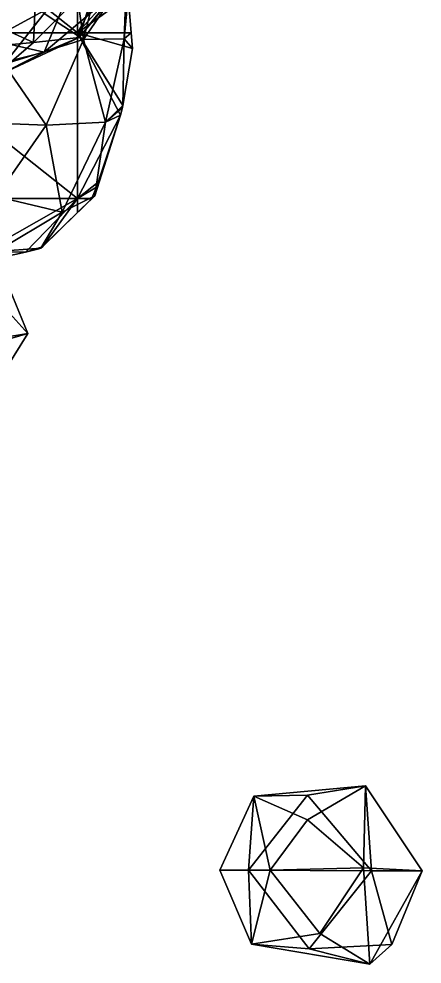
# Model space of a CAD drawing. Extents: x 290034 to 295698, y 4553723 to 4561693.
# Drawn here: x 293606 to 293702.5, y 4557975.7 to 4558201.9 of the extents above; entities that cross this region are included whole.
import ezdxf

# ---------------------------------------------------------------- set-up
doc = ezdxf.new("R2010")
doc.units = 0
doc.layers.add('Au_ppm_Pref_-_0_2', color=7, linetype='CONTINUOUS')

msp = doc.modelspace()

# ---------------------------------------------------------------- linework, layer by layer
at = {"layer": 'Au_ppm_Pref_-_0_2'}
for points in [[(293570, 4558238.27, 1944.04), (293620, 4558238.27, 1948.66), (293620, 4558198.58, 1951.53)], [(293620, 4558198.58, 1951.53), (293570, 4558198.58, 1946.56), (293570, 4558238.27, 1944.04)], [(293620, 4558238.27, 1948.66), (293632.02, 4558220.24, 1951.08), (293620, 4558198.58, 1951.53)], [(293632.02, 4558220.24, 1951.08), (293632.34, 4558212.16, 1951.69), (293620, 4558198.58, 1951.53)], [(293586.84, 4558212.57, 1895.5), (293599.4, 4558200.8, 1896.85), (293610.23, 4558213.97, 1896.13)], [(293609.43, 4558196.24, 1901.67), (293610.23, 4558213.97, 1896.13), (293599.4, 4558200.8, 1896.85)], [(293610.23, 4558213.97, 1896.13), (293609.43, 4558196.24, 1901.67), (293624.82, 4558211.74, 1900.55)], [(293633.26, 4558213.08, 1907.37), (293624.82, 4558211.74, 1900.55), (293620.38, 4558197.46, 1907.32)], [(293633.26, 4558213.08, 1907.37), (293620.38, 4558197.46, 1907.32), (293629.11, 4558208.35, 1913.76)], [(293612, 4558203.2, 1939.22), (293600.17, 4558211.22, 1935.98), (293602.42, 4558191.08, 1939.7)], [(293620.38, 4558197.46, 1907.32), (293624.82, 4558211.74, 1900.55), (293609.43, 4558196.24, 1901.67)], [(293619.25, 4558212.02, 1938.74), (293612, 4558203.2, 1939.22), (293621.4, 4558196.97, 1942.89)], [(293619.25, 4558212.02, 1938.74), (293621.4, 4558196.97, 1942.89), (293625.18, 4558212.02, 1942.16)], [(293620, 4558198.58, 1951.53), (293632.34, 4558212.16, 1951.69), (293632.11, 4558207.33, 1952.02)], [(293631.69, 4558212.02, 1946.76), (293625.18, 4558212.02, 1942.16), (293621.4, 4558196.97, 1942.89)], [(293631.69, 4558212.02, 1946.76), (293621.4, 4558196.97, 1942.89), (293631.13, 4558197.13, 1949)], [(293632.11, 4558207.33, 1952.02), (293632.34, 4558212.16, 1951.69), (293631.13, 4558197.13, 1949)], [(293631.13, 4558197.13, 1949), (293632.34, 4558212.16, 1951.69), (293631.69, 4558212.02, 1946.76)], [(293604.38, 4558209.32, 1925.43), (293617.35, 4558206.81, 1919.27), (293599.1, 4558196.88, 1918.44)], [(293629.11, 4558208.35, 1913.76), (293612.03, 4558193.94, 1912.54), (293617.35, 4558206.81, 1919.27)], [(293629.11, 4558208.35, 1913.76), (293620.38, 4558197.46, 1907.32), (293612.03, 4558193.94, 1912.54)], [(293599.1, 4558196.88, 1918.44), (293617.35, 4558206.81, 1919.27), (293612.03, 4558193.94, 1912.54)], [(293632.11, 4558207.33, 1952.02), (293632.81, 4558198.58, 1952.72), (293620, 4558198.58, 1951.53)], [(293632.11, 4558207.33, 1952.02), (293631.13, 4558197.13, 1949), (293632.81, 4558198.58, 1952.72)], [(293621.4, 4558196.97, 1942.89), (293612, 4558203.2, 1939.22), (293602.42, 4558191.08, 1939.7)], [(293609.43, 4558196.24, 1901.67), (293599.4, 4558200.8, 1896.85), (293586.89, 4558194.15, 1900.52)], [(293570, 4558198.58, 1946.56), (293620, 4558198.58, 1951.53), (293620, 4558158.9, 1954.66)], [(293620, 4558158.9, 1954.66), (293570, 4558158.9, 1948.9), (293570, 4558198.58, 1946.56)], [(293586.56, 4558187.49, 1912.36), (293599.1, 4558196.88, 1918.44), (293612.03, 4558193.94, 1912.54)], [(293609.43, 4558196.24, 1901.67), (293599.44, 4558187.64, 1906.51), (293620.38, 4558197.46, 1907.32)], [(293620.38, 4558197.46, 1907.32), (293599.44, 4558187.64, 1906.51), (293612.03, 4558193.94, 1912.54)], [(293612.52, 4558176.44, 1943.29), (293621.4, 4558196.97, 1942.89), (293602.42, 4558191.08, 1939.7)], [(293612.52, 4558176.44, 1943.29), (293626.66, 4558177.14, 1947.66), (293621.4, 4558196.97, 1942.89)], [(293632.81, 4558198.58, 1952.72), (293633.13, 4558194.78, 1953.05), (293620, 4558198.58, 1951.53)], [(293620, 4558198.58, 1951.53), (293633.13, 4558194.78, 1953.05), (293630.87, 4558181.16, 1953.91)], [(293620, 4558198.58, 1951.53), (293630.25, 4558178.81, 1954.04), (293620, 4558158.9, 1954.66)], [(293620, 4558198.58, 1951.53), (293630.87, 4558181.16, 1953.91), (293630.25, 4558178.81, 1954.04)], [(293621.4, 4558196.97, 1942.89), (293626.66, 4558177.14, 1947.66), (293631.13, 4558197.13, 1949)], [(293630.87, 4558181.16, 1953.91), (293631.13, 4558197.13, 1949), (293626.66, 4558177.14, 1947.66)], [(293633.13, 4558194.78, 1953.05), (293631.13, 4558197.13, 1949), (293630.87, 4558181.16, 1953.91)], [(293632.81, 4558198.58, 1952.72), (293631.13, 4558197.13, 1949), (293633.13, 4558194.78, 1953.05)], [(293609.43, 4558196.24, 1901.67), (293586.89, 4558194.15, 1900.52), (293599.44, 4558187.64, 1906.51)], [(293599.44, 4558187.64, 1906.51), (293586.56, 4558187.49, 1912.36), (293612.03, 4558193.94, 1912.54)], [(293585.53, 4558177.51, 1942.53), (293612.52, 4558176.44, 1943.29), (293602.42, 4558191.08, 1939.7)], [(293630.87, 4558181.16, 1953.91), (293626.66, 4558177.14, 1947.66), (293630.79, 4558180.69, 1953.94)], [(293630.25, 4558178.81, 1954.04), (293630.87, 4558181.16, 1953.91), (293630.79, 4558180.69, 1953.94)], [(293620, 4558158.9, 1954.66), (293630.25, 4558178.81, 1954.04), (293624.96, 4558162.83, 1954.81)], [(293626.66, 4558177.14, 1947.66), (293624.17, 4558159.53, 1954.04), (293630.25, 4558178.81, 1954.04)], [(293630.25, 4558178.81, 1954.04), (293624.17, 4558159.53, 1954.04), (293624.96, 4558162.83, 1954.81)], [(293630.79, 4558180.69, 1953.94), (293626.66, 4558177.14, 1947.66), (293630.25, 4558178.81, 1954.04)], [(293585.53, 4558177.51, 1942.53), (293600.54, 4558159.39, 1943.84), (293612.52, 4558176.44, 1943.29)], [(293600.54, 4558159.39, 1943.84), (293616.32, 4558155.65, 1947.14), (293612.52, 4558176.44, 1943.29)], [(293612.52, 4558176.44, 1943.29), (293616.32, 4558155.65, 1947.14), (293626.66, 4558177.14, 1947.66)], [(293626.66, 4558177.14, 1947.66), (293616.32, 4558155.65, 1947.14), (293624.17, 4558159.53, 1954.04)], [(293624.57, 4558161.63, 1954.85), (293620, 4558158.9, 1954.66), (293624.96, 4558162.83, 1954.81)], [(293624.96, 4558162.83, 1954.81), (293624.17, 4558159.53, 1954.04), (293624.57, 4558161.63, 1954.85)], [(293623.38, 4558159.02, 1954.92), (293620, 4558158.9, 1954.66), (293624.57, 4558161.63, 1954.85)], [(293624.17, 4558159.53, 1954.04), (293623.38, 4558159.02, 1954.92), (293624.57, 4558161.63, 1954.85)], [(293570, 4558158.9, 1948.9), (293620, 4558158.9, 1954.66), (293591.01, 4558142.46, 1952.34)], [(293607.54, 4558146.08, 1954.02), (293591.01, 4558142.46, 1952.34), (293620, 4558158.9, 1954.66)], [(293600.54, 4558159.39, 1943.84), (293600.54, 4558146.19, 1948.51), (293616.32, 4558155.65, 1947.14)], [(293611.58, 4558147.38, 1954.41), (293607.54, 4558146.08, 1954.02), (293620, 4558158.9, 1954.66)], [(293624.17, 4558159.53, 1954.04), (293611.25, 4558147.02, 1954.02), (293620, 4558155.59, 1954.87)], [(293616.32, 4558155.65, 1947.14), (293611.25, 4558147.02, 1954.02), (293624.17, 4558159.53, 1954.04)], [(293620, 4558155.59, 1954.87), (293611.58, 4558147.38, 1954.41), (293620, 4558158.9, 1954.66)], [(293624.17, 4558159.53, 1954.04), (293620, 4558155.59, 1954.87), (293623.24, 4558158.73, 1954.93)], [(293623.32, 4558158.9, 1954.92), (293620, 4558158.9, 1954.66), (293623.38, 4558159.02, 1954.92)], [(293620, 4558158.9, 1954.66), (293623.24, 4558158.73, 1954.93), (293620, 4558155.59, 1954.87)], [(293620, 4558158.9, 1954.66), (293623.32, 4558158.9, 1954.92), (293623.24, 4558158.73, 1954.93)], [(293623.32, 4558158.9, 1954.92), (293624.17, 4558159.53, 1954.04), (293623.24, 4558158.73, 1954.93)], [(293623.38, 4558159.02, 1954.92), (293624.17, 4558159.53, 1954.04), (293623.32, 4558158.9, 1954.92)], [(293600.54, 4558146.19, 1948.51), (293611.25, 4558147.02, 1954.02), (293616.32, 4558155.65, 1947.14)], [(293620, 4558155.59, 1954.87), (293611.25, 4558147.02, 1954.02), (293611.58, 4558147.38, 1954.41)], [(293600.54, 4558146.19, 1948.51), (293607.54, 4558146.08, 1954.02), (293611.25, 4558147.02, 1954.02)], [(293611.58, 4558147.38, 1954.41), (293610.7, 4558146.9, 1954.33), (293607.54, 4558146.08, 1954.02)], [(293610.7, 4558146.9, 1954.33), (293611.25, 4558147.02, 1954.02), (293607.54, 4558146.08, 1954.02)], [(293611.58, 4558147.38, 1954.41), (293611.25, 4558147.02, 1954.02), (293610.7, 4558146.9, 1954.33)], [(293600.54, 4558146.19, 1948.51), (293591.01, 4558142.46, 1952.34), (293607.54, 4558146.08, 1954.02)], [(293608.1, 4558126.64, 1900.58), (293595.88, 4558124.58, 1905.86), (293601.62, 4558142.4, 1900.66)], [(293608.1, 4558126.64, 1900.58), (293601.62, 4558142.4, 1900.66), (293599.4, 4558136.17, 1899.06)], [(293608.1, 4558126.64, 1900.58), (293599.4, 4558136.17, 1899.06), (293595.45, 4558122.93, 1896.51)], [(293608.1, 4558126.64, 1900.58), (293594.93, 4558105.51, 1900.58), (293595.88, 4558124.58, 1905.86)], [(293608.1, 4558126.64, 1900.58), (293595.45, 4558122.93, 1896.51), (293594.93, 4558105.51, 1900.58)], [(293688.94, 4558018.39, 1829.46), (293675, 4558010.23, 1833.32), (293662.21, 4558015.92, 1829.37)], [(293688.94, 4558018.39, 1829.46), (293662.21, 4558015.92, 1829.37), (293675.04, 4558016.12, 1823.36)], [(293688.45, 4557998.72, 1832.87), (293675, 4558010.23, 1833.32), (293688.94, 4558018.39, 1829.46)], [(293688.94, 4558018.39, 1829.46), (293675.04, 4558016.12, 1823.36), (293690.31, 4557998.05, 1822.78)], [(293688.45, 4557998.72, 1832.87), (293688.94, 4558018.39, 1829.46), (293702.46, 4557998.03, 1829.04)], [(293688.94, 4558018.39, 1829.46), (293690.31, 4557998.05, 1822.78), (293702.46, 4557998.03, 1829.04)], [(293666.12, 4557998.2, 1833.5), (293654.04, 4557998.2, 1829.31), (293662.21, 4558015.92, 1829.37)], [(293654.04, 4557998.2, 1829.31), (293660.94, 4557998.18, 1823.41), (293662.21, 4558015.92, 1829.37)], [(293662.21, 4558015.92, 1829.37), (293660.94, 4557998.18, 1823.41), (293675.04, 4558016.12, 1823.36)], [(293675.04, 4558016.12, 1823.36), (293660.94, 4557998.18, 1823.41), (293690.31, 4557998.05, 1822.78)], [(293675, 4558010.23, 1833.32), (293666.12, 4557998.2, 1833.5), (293662.21, 4558015.92, 1829.37)], [(293688.45, 4557998.72, 1832.87), (293666.12, 4557998.2, 1833.5), (293675, 4558010.23, 1833.32)], [(293654.04, 4557998.2, 1829.31), (293666.12, 4557998.2, 1833.5), (293661.59, 4557980.48, 1829.58)], [(293654.04, 4557998.2, 1829.31), (293661.59, 4557980.48, 1829.58), (293660.94, 4557998.18, 1823.41)], [(293661.59, 4557980.48, 1829.58), (293675.41, 4557979.39, 1823.28), (293660.94, 4557998.18, 1823.41)], [(293660.94, 4557998.18, 1823.41), (293675.41, 4557979.39, 1823.28), (293690.31, 4557998.05, 1822.78)], [(293666.12, 4557998.2, 1833.5), (293678.01, 4557983.04, 1832.95), (293661.59, 4557980.48, 1829.58)], [(293688.45, 4557998.72, 1832.87), (293678.01, 4557983.04, 1832.95), (293666.12, 4557998.2, 1833.5)], [(293695.19, 4557980.39, 1825.73), (293690.31, 4557998.05, 1822.78), (293675.41, 4557979.39, 1823.28)], [(293688.45, 4557998.72, 1832.87), (293689.96, 4557975.71, 1829.64), (293678.01, 4557983.04, 1832.95)], [(293688.45, 4557998.72, 1832.87), (293702.46, 4557998.03, 1829.04), (293689.96, 4557975.71, 1829.64)], [(293695.19, 4557980.39, 1825.73), (293689.96, 4557975.71, 1829.64), (293702.46, 4557998.03, 1829.04)], [(293695.19, 4557980.39, 1825.73), (293702.46, 4557998.03, 1829.04), (293690.31, 4557998.05, 1822.78)], [(293678.01, 4557983.04, 1832.95), (293689.96, 4557975.71, 1829.64), (293661.59, 4557980.48, 1829.58)], [(293689.96, 4557975.71, 1829.64), (293675.41, 4557979.39, 1823.28), (293661.59, 4557980.48, 1829.58)], [(293689.96, 4557975.71, 1829.64), (293695.19, 4557980.39, 1825.73), (293675.41, 4557979.39, 1823.28)]]:
    msp.add_3dface(points, dxfattribs=at)

doc.saveas('drawing.dxf')
